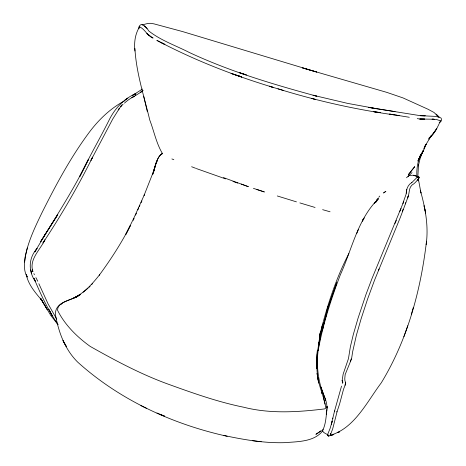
<?xml version="1.0" encoding="UTF-8"?>
<svg xmlns="http://www.w3.org/2000/svg" width="466" height="466" viewBox="0 0 466 466"><rect width="100%" height="100%" fill="white"/><g stroke="black" fill="none" stroke-linecap="round" stroke-linejoin="round"><path stroke-width="0.7" d="M134.907 48.47C136.253 72.818 144.128 96.45 149.772 120.059C154.083 131.307 156.343 143.61 162.675 153.931M124.917 100.656C109.819 108.625 97.493 120.84 87.579 134.598C69.743 158.976 55.501 185.713 41.998 212.665C35.171 226.779 28.245 241.132 25.263 256.644C24.36 263.406 23.405 271.002 27.284 277.031L26.533 274.998M406.247 193.268C406.317 189.114 408.047 184.524 411.915 182.532L411.635 182.748L417.676 176.806L419.033 176.888L419.126 177.721C417.187 180.528 415.008 183.313 412.014 185.054C408.257 188.45 409.87 193.938 407.511 197.916L408.391 195.988L400.323 217.453L374.652 279.909L367.645 298.887L361.121 318.779L356.391 335.211L352.651 351.743L351.556 358.826L345.149 374.6L344.782 378.596L344.881 380.512L345.708 382.93L345.568 384.17L343.564 389.122L339.632 403.859L337.227 411.123L332.666 428.941L330.178 435.483L328.489 436.304L327.412 435.023L330.085 428.493L332.235 421.2L331.285 424.328L334.704 410.441L341.537 386.098M426.145 244.667C428.755 226.394 425.359 208.104 420.379 190.542L420.932 192.941M326.771 409.824C326.159 416.825 325.775 424.089 322.676 430.537L323.02 429.233M326.893 408.426C327.493 400.911 322.711 394.137 320.934 387.071L325.705 400.364L325.245 399.129M326.707 409.934L326.264 414.257L327.12 408.886L327.08 406.329L326.928 407.773M426.518 241.184C420.746 290.586 407.336 340.122 381.264 382.854C367.132 401.541 354.364 428.743 330.021 435.308M24.593 262.073L25.263 256.644L27.331 247.941M319.024 343.209L319.233 341.887M319.443 340.564L319.653 339.236M319.862 337.914L320.072 336.592M319.035 343.162L319.28 341.735L318.965 343.127M318.162 350.688C322.81 324.621 331.017 299.335 340.401 274.625C352.063 249.112 357.707 218.973 378.514 198.679L375.526 202.768M406.783 189.516L406.09 194.206L402.094 205.564L371.827 278.971L366.026 294.343L358.104 318.033L353.31 334.506L350.35 346.89L348.463 358.599L343.162 374.099L342.149 380.425L342.848 382.254L342.149 380.425L342.603 383.425M324.592 320.608L324.656 320.299L322.775 329.043M324.656 319.903L328.507 305.48L325.012 319.554L320.462 334.268L322.618 324.155L318.831 345.621C316.117 361.447 317.299 378.008 322.909 393.088M336.819 411.944L336.941 411.379M319.507 336.068L320.404 332.101L317.136 354.643L316.676 368.338L317.329 350.618C316.478 361.453 316.478 372.351 318.709 383.029L317.532 376.149M332.782 418.637L332.916 418.049M323.94 322.262L321.552 332.147L322.886 326.619L320.462 334.268M319.53 336.044C326.584 307.752 335.369 279.553 348.848 253.603M334.681 411.402L334.827 410.831M153.786 171.605C155.498 165.348 156.64 157.537 162.22 153.471M344.991 385.254L345.667 382.633M156.786 161.073L152.784 174.243L155.586 164.55L152.697 173.55L144.087 195.353L144.495 194.427L134.179 217.377L125.872 234.351L130.492 225.282C121.614 242.803 110.885 259.346 99.281 275.173L99.677 274.614C92.256 284.091 83.985 293.254 72.917 298.496L79.494 294.867C74.228 300.145 57.44 300.768 57.568 310.298C64.803 324.918 76.989 336.889 90.159 346.384C114.892 360.358 140.109 373.825 166.828 383.664C192.039 392.786 217.36 401.878 243.695 407.226C270.222 413.971 297.786 412.148 324.616 408.915L325.833 408.076C324.418 397.352 319.239 387.473 317.637 376.773M411.42 314.16L413.231 307.717M330.178 434.172L330.429 433.316M320.998 332.66L322.14 329.346M403.894 336.702L407.785 325.711M403.02 203.636L403.754 201.568M420.81 154.386C417.687 161.551 416.313 169.333 416.959 177.127M417.676 176.806L417.519 177.226C416.103 174.54 412.026 175.21 409.492 175.583M350.438 361.127L351.271 358.96M402.397 211.115L403.107 209.281M155.743 163.747C157.24 160.118 158.615 155.702 162.11 153.541M420.402 155.289L418.573 159.966L421.538 153.349L417.88 161.108L423.46 150.629L426.204 144.163L424.561 146.784L431.469 135.455M405.309 203.881L405.793 202.669M422.86 151.06L420 158.947L418.34 165.919L418.48 164.795L417.821 177.185M422.924 150.897L421.596 154.182L422.93 150.943M423.728 148.998L424.532 147.052M358.436 229.406L356.706 233.559M399.834 211.395L401.04 208.547M156.646 162.331L157.182 161.079M394.964 223.54L396.333 220.395M378.538 270.14L379.079 268.894M362.734 220.698L364.296 217.902M133.247 220.319L134.109 218.368M135.554 215.111L136.422 213.154M137.866 209.898L138.734 207.947M139.311 206.642L139.887 205.343M141.047 202.739L141.926 200.922M440.318 121.148C437.51 127.416 434.487 133.934 428.936 138.291L432.955 134.15L436.817 128.604L428.825 139.153L431.027 135.851M83.828 168.616L88.505 159.285L79.744 176.538M79.721 176.608L83.513 169.234M421.037 154.834L423.46 150.629M322.74 430.817C314.049 442.1 297.314 441.593 284.411 442.671C264.006 443.236 243.765 439.683 223.896 435.46M417.28 180.272L418.573 178.513M374.192 203.578L375.468 201.848M376.324 200.264L377.938 198.295M378.742 197.304L379.767 196.07M89.146 287.272L90.101 286.246M91.534 284.703L92.489 283.678M406.486 177.779L409.62 174.989M408.053 176.573L412.008 172.566M124.469 103.155C129.868 97.773 137.348 95.314 143.062 90.346L140.382 92.542L141.856 91.313M123.117 104.163L120.508 106.784L121.865 104.978L118.323 109.906L119.348 108.462L112.725 119.069L90.957 160.316L92.623 157.094C77.921 186.755 61.174 215.374 42.919 242.99L44.905 239.833C40.251 249.875 28.758 259.48 32.905 271.521L32.236 269.907L32.795 271.206M83.099 292.275L88.045 288.18M60.848 304.484L61.949 303.582M142.474 89.012L132.239 95.606L135.874 93.497C123.542 98.92 114.368 108.98 108.625 121.055C100.51 137.185 91.499 152.848 83.519 169.041C68.921 197.613 50.945 224.222 34.863 251.92L37.105 248.407C28.414 258.024 28.094 271.259 35.498 281.633L33.989 278.324C40.758 294.308 48.01 310.315 58.075 324.534M385.254 191.753L383.506 192.988L385.889 191.357M124.608 100.4L127.87 98.151L126.636 99.002M327.412 435.023C329.107 434.871 322.95 432.931 322.845 431.231M77.269 296.318L74.968 297.71L80.397 294.564M78.416 295.625L79.57 294.926M131.756 97.65L134.371 96.223L132.985 96.975M80.35 294.541C70.529 301.42 51.446 301.718 56.217 318.459C59.403 334.506 65.881 350.385 77.641 362.076C119.506 399.845 172.379 424.165 227.163 436.287M417.524 176.94L418.352 176.562L417.635 176.736M439.188 122.517L440.376 122.057L441.395 120.805L441.564 119.313L441.028 118.055L439.065 117.1L434.79 116.366L420.186 115.661L368.449 107.39L395.046 111.63M142.072 24.925L147.658 23.498L150.221 23.3L153.856 23.836L182.538 31.56L316.694 72.038L302.475 67.902L386.739 92.35L403.008 97.918L427.974 109.225L433.963 112.434L438.978 117.077M338.846 432.099L339.417 431.982L337.57 432.337M418.649 178.338L418.258 178.356L420.944 192.889M413.971 175.35L413.476 175.344L416.202 176.253M252.228 440.65L261.228 441.751M409.288 117.281L389.576 114.065L399.077 115.62L396.601 115.248M377.029 108.77L347.7 103.4L313.059 95.233L316.804 96.217C273.42 84.416 230.023 71.531 189.213 52.437C175.676 45.493 160.887 40.519 148.846 31.024C147.081 28.321 144.641 25.193 141.361 24.459C139.689 25.123 138.291 26.929 139.025 28.77M417.245 118.62L419.878 119.034L434.126 119.22L432.052 119.191L436.584 119.512L440.527 120.857L440.306 120.659M394.16 114.881C354.807 109.399 315.948 100.598 277.992 88.837M313.845 98.955L311.911 98.454L315.698 99.439M330.056 211.785L322.635 209.671M283.241 90.369C239.623 77.775 197.019 61.646 156.856 40.385L164.9 44.445L161.032 42.546M315.08 207.469L299.894 202.914M296.446 201.86L277.282 195.959M238.173 75.789L241.638 76.896L234.532 74.612M253.422 188.357L264.391 191.969L256.9 189.493M236.425 75.218L241.58 76.948L231.025 73.401L234.654 74.624M225.544 178.886L196.291 168.541M232.994 181.455L237.73 183.091M241.225 184.076L248.378 186.68L223.441 177.587M160.636 414.676L164.609 416.15L156.972 413.016M191.625 166.723L195.621 168.278M171.902 158.929L173.835 159.71M140.907 405.624L146.534 408.35M149.685 35.754L146.854 33.604L153.069 38.078C147.151 35.923 145.136 29.166 139.538 26.853L139.87 26.853L139.381 27.168C135.012 34.274 134.004 42.843 134.913 51.004M147.122 28.432L144.087 25.805M438.861 116.943L436.089 114.153L438.867 117.048M57.877 324.511L50.707 315.325L40.804 298.817L42.703 301.403C35.876 293.231 28.339 285.14 26.172 274.27M56.701 319.088L48.085 303.896L38.847 283.701M52.122 315.494L48.65 309.185L52.373 315.89M40.53 298.164L47.386 309.715L40.571 298.269M35.905 277.625L37.769 281.243M33.896 273.589L34.362 274.754M321.4 392.209L322.023 393.887M417.711 176.457L417.932 177.086M323.2 396.549L324.994 404.109M143.685 96.188L147.221 111.292M418.491 178.262L418.678 180.837L418.491 178.262L418.625 180.348M30.826 269.878L31.484 273.425L31.251 271.719M317.404 375.421L317.055 373.4L317.294 374.775M362.298 219.509L362.525 221.367M327.278 309.552L325.565 317.288L327.278 309.552L336.726 282.792L327.278 309.552M44.835 234.858L40.571 241.743L57.79 214.64L44.835 234.858M414.682 166.712L408.426 174.604L414.682 166.712M419.126 177.721L418.404 178.571L419.126 177.721M321.202 430.788L316 434.265L321.202 430.788M333.807 434.516L331.355 435.302L333.807 434.516M424.707 119.098L419.878 119.034L424.707 119.098M425.074 115.778L420.204 115.684L425.062 115.772M380.582 112.621L373.936 111.741L380.582 112.621M272.913 87.323L269.336 86.204L272.913 87.323M242.786 73.756L239.314 72.649L246.345 74.933L242.786 73.756M135.641 94.779L134.843 94.33L135.845 95.081L135.641 94.779M66.463 346.727L63.027 340.687L66.463 346.727M328.326 435.896L327.848 434.632L328.326 435.896M425.656 212.95L424.066 205.756L425.633 212.939"/></g></svg>
